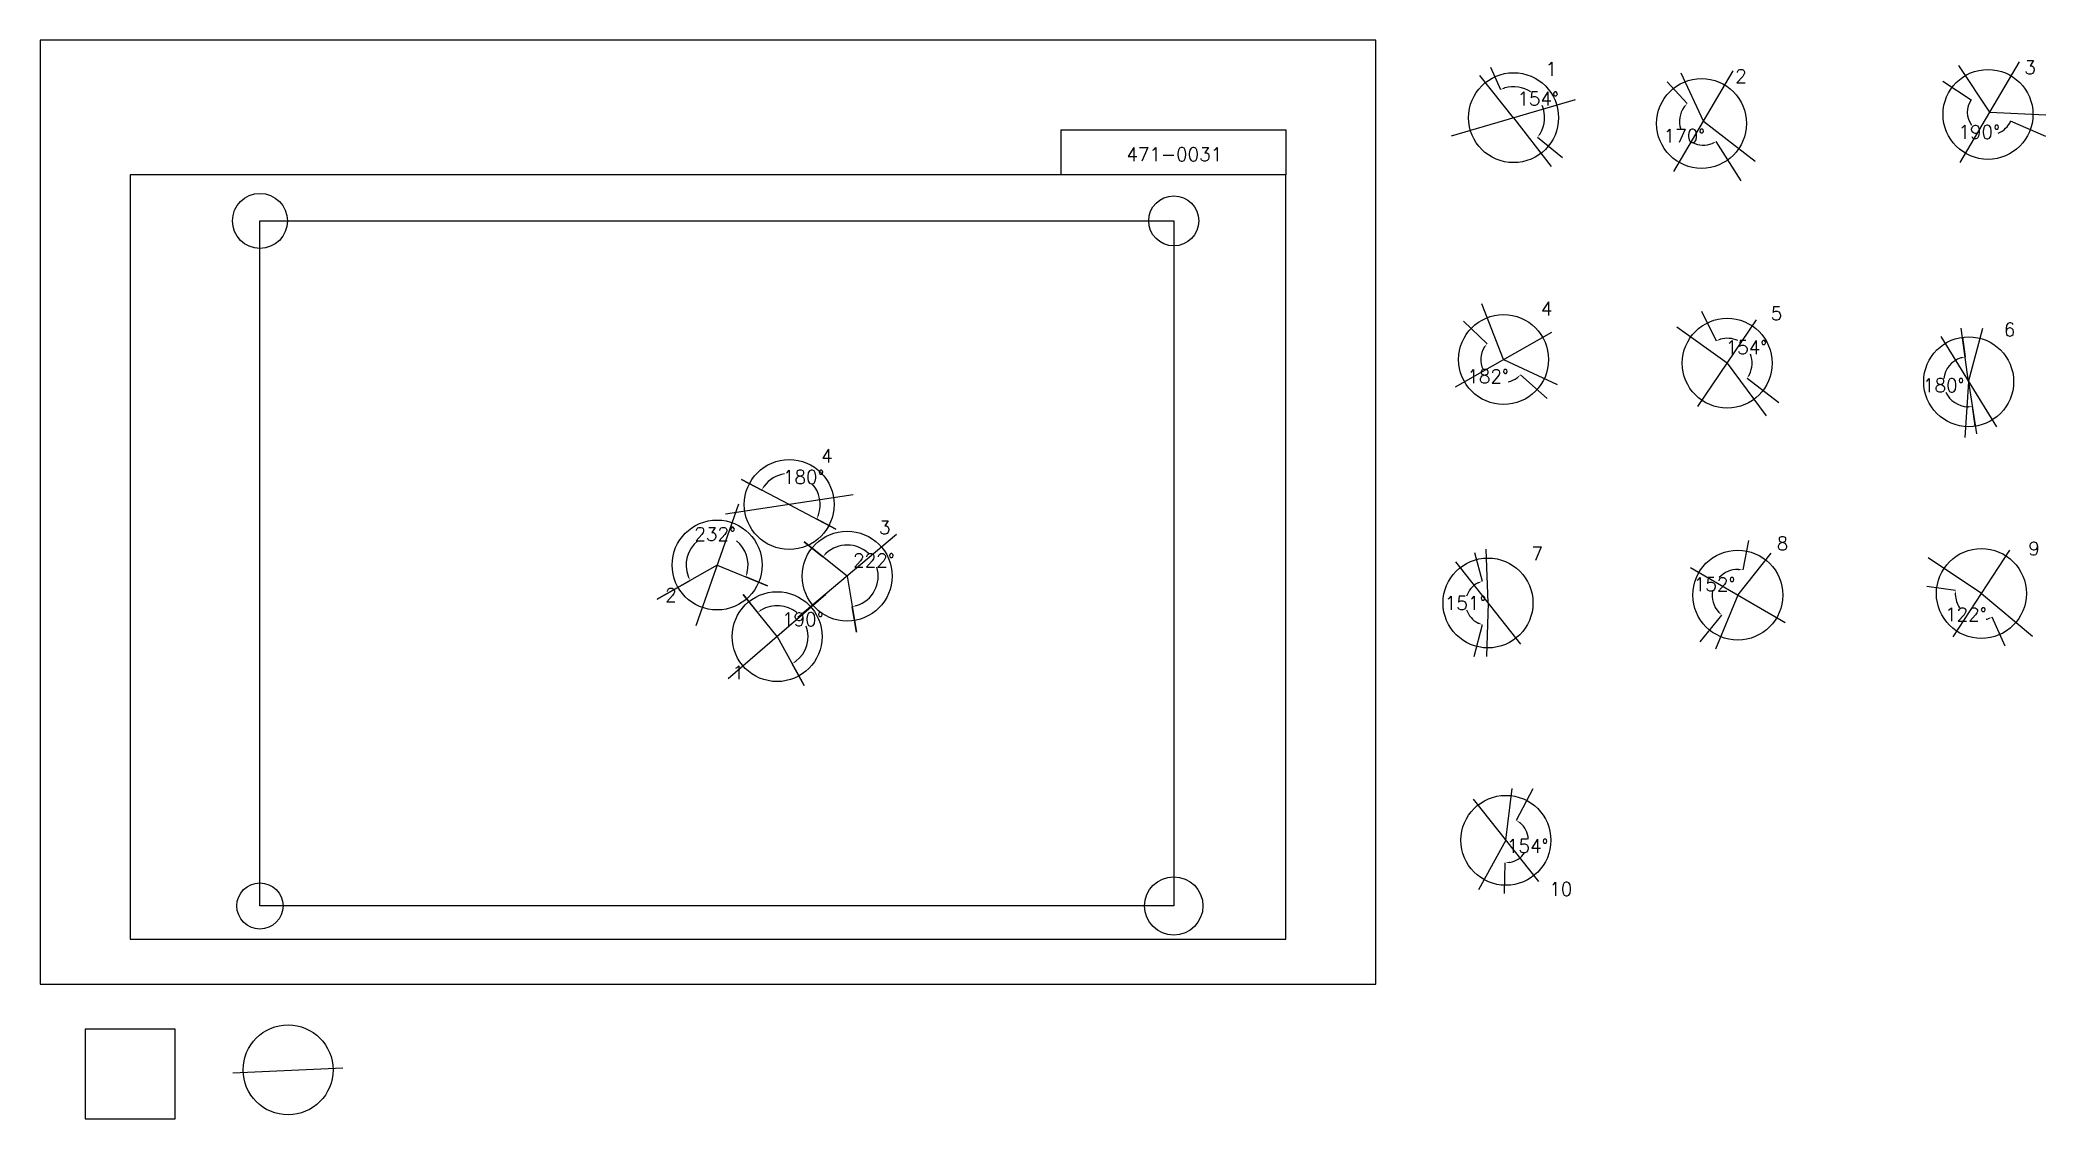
# Model space of a CAD drawing. Extents: x 0 to 2230150, y -150000 to 1050000.
import ezdxf

# ---------------------------------------------------------------- set-up
doc = ezdxf.new("R2010")
doc.units = 0
doc.header["$MEASUREMENT"] = 0
doc.layers.get('0').update_dxf_attribs({"linetype": 'CONTINUOUS'})
doc.layers.get('Defpoints').update_dxf_attribs({"linetype": 'CONTINUOUS'})
for name, color, linetype in [('_0-0_', 7, 'CONTINUOUS'), ('_0-1_V-nasSTD', 7, 'CONTINUOUS'), ('_0-2_番号', 7, 'CONTINUOUS'), ('ADD_LINE', 7, 'CONTINUOUS'), ('文字', 7, 'CONTINUOUS'), ('画像', 7, 'CONTINUOUS')]:
    doc.layers.add(name, color=color, linetype=linetype)
doc.layers.add('位置合わせ用', color=7, linetype='CONTINUOUS', plot=False)
doc.styles.get("Standard").update_dxf_attribs({"font": 'txt', "height": 15000, "bigfont": 'bigfont.shx'})
doc.dimstyles.get("Standard").update_dxf_attribs({"dimtxt": 0.18, "dimasz": 0.18, "dimexe": 0.18, "dimexo": 0.0625, "dimgap": 0.09, "dimtad": 0, "dimtih": 1, "dimtoh": 1, "dimdec": 4, "dimzin": 0, "dimdsep": 46, "dimtxsty": 'Standard', "dimcen": 0.09, "dimadec": 0, "dimazin": 0, "dimtfac": 1, "dimtdec": 4, "dimtofl": 0, "dimtmove": 0, "dimatfit": 3, "dimfxl": 1, "dimtolj": 1, "dimtzin": 0, "dimarcsym": 0})
picture_1 = doc.add_image_def('image1.jpg', size_in_pixel=(800, 600))

# ---------------------------------------------------------------- blocks, each defined once
blk = doc.blocks.new('-000-CCURVE_ORG002')
at = {"layer": '_0-0_', "color": 5, "linetype": 'Continuous'}
for p, q in [((30, -10), (10, -10)), ((10, -10), (10, -30)), ((30, -30), (30, -10)), ((10, -30), (30, -30))]:
    blk.add_line(p, q, dxfattribs=at)
blk = doc.blocks.new('-008-$$ATRU$$11$$背景色$$色$$0_0_0')
at = {"layer": '_0-2_番号'}
blk.add_blockref('-000-CCURVE_ORG002', (0, 0), dxfattribs=at)
blk = doc.blocks.new('*D27')
at = {"layer": 'ADD_LINE', "color": 0, "linetype": 'Continuous', "lineweight": -2}
for p, q in [((1612482, 1019756), (1623866, 995044)), ((1692790, 918934), (1664951, 941812))]:
    blk.add_line(p, q, dxfattribs=at)
for start, end in [(55.935441, 106.423298), (328.898292, 23.176446)]:
    blk.add_arc((1638300, 963714), 34496, start, end, dxfattribs=at)
at = {"layer": 'ADD_LINE', "color": 0}
for points in [[(1628254, 997582), (1628840, 996022), (1623866, 995045)], [(1667157, 946376), (1668518, 945414), (1664951, 941812)]]:
    blk.add_solid(points, dxfattribs=at)
at = {"layer": 'Defpoints', "color": 0}
for p in [(1612482, 1019756), (1638300, 963714), (1672046, 970868), (1692790, 918934)]:
    blk.add_point(p, dxfattribs=at)
at = {"layer": 'ADD_LINE', "color": 0, "linetype": 'Continuous', "insert": (1665608, 984790), "char_height": 15000, "attachment_point": 5}
blk.add_mtext('\\A1;154%%d', dxfattribs=at)
blk = doc.blocks.new('*D28')
at = {"color": 0, "linetype": 'Continuous', "lineweight": -2}
for p, q in [((1809179, 1003391), (1831324, 979396)), ((1891517, 893504), (1863720, 937271))]:
    blk.add_line(p, q, dxfattribs=at)
for start, end in [(143.458517, 199.177328), (242.968088, 291.666013)]:
    blk.add_arc((1849418, 959791), 26678, start, end, dxfattribs=at)
at = {"color": 0}
for points in [[(1828604, 975119), (1827364, 976233), (1831324, 979396)], [(1859646, 934256), (1858888, 935740), (1863721, 937271)]]:
    blk.add_solid(points, dxfattribs=at)
at = {"layer": 'Defpoints', "color": 0}
for p in [(1809179, 1003391), (1849418, 959791), (1823088, 955491), (1891518, 893504)]:
    blk.add_point(p, dxfattribs=at)
at = {"color": 0, "linetype": 'Continuous', "insert": (1828270, 943528), "char_height": 15000, "attachment_point": 5}
blk.add_mtext('\\A1;170%%d', dxfattribs=at)
blk = doc.blocks.new('*D31')
at = {"layer": 'ADD_LINE', "color": 0, "linetype": 'Continuous', "lineweight": -2}
for p, q in [((2115662, 1004203), (2146913, 983688)), ((2230150, 942907), (2190978, 959896))]:
    blk.add_line(p, q, dxfattribs=at)
for start, end in [(146.716384, 215.556167), (291.744567, 336.55299)]:
    blk.add_arc((2167922, 969896), 25131, start, end, dxfattribs=at)
at = {"layer": 'ADD_LINE', "color": 0}
for points in [[(2146913, 983688), (2146913, 983688), (2146913, 983688)], [(2190978, 959896), (2190978, 959896), (2190978, 959896)]]:
    blk.add_solid(points, dxfattribs=at)
at = {"layer": 'Defpoints', "color": 0}
for p in [(2115662, 1004204), (2167922, 969896), (2146156, 957332), (2230150, 942907)]:
    blk.add_point(p, dxfattribs=at)
at = {"layer": 'ADD_LINE', "color": 0, "linetype": 'Continuous', "insert": (2155982, 947782), "char_height": 15000, "attachment_point": 5}
blk.add_mtext('\\A1;190%%d', dxfattribs=at)
blk = doc.blocks.new('*D492')
at = {"color": 0, "linetype": 'Continuous', "lineweight": -2}
for p, q in [((1582560, 737261), (1608834, 712185)), ((1675657, 651191), (1646046, 677753))]:
    blk.add_line(p, q, dxfattribs=at)
for start, end in [(147.654398, 205.986177), (282.024317, 306.788949)]:
    blk.add_arc((1627174, 694681), 25352, start, end, dxfattribs=at)
at = {"color": 0}
for points in [[(1606412, 707733), (1605099, 708759), (1608834, 712185)], [(1642919, 673763), (1641794, 674993), (1646046, 677753)]]:
    blk.add_solid(points, dxfattribs=at)
at = {"layer": 'Defpoints', "color": 0}
for p in [(1582560, 737262), (1627174, 694681), (1602920, 687300), (1675658, 651190)]:
    blk.add_point(p, dxfattribs=at)
at = {"color": 0, "linetype": 'Continuous', "insert": (1609955, 676073), "char_height": 15000, "attachment_point": 5}
blk.add_mtext('\\A1;182%%d', dxfattribs=at)
blk = doc.blocks.new('*D493')
at = {"color": 0, "linetype": 'Continuous', "lineweight": -2}
for p, q in [((1847215, 748386), (1863522, 715452)), ((1933285, 646506), (1897834, 673710))]:
    blk.add_line(p, q, dxfattribs=at)
for start, end in [(64.877904, 105.999917), (332.840982, 21.383423)]:
    blk.add_arc((1875830, 690596), 27737, start, end, dxfattribs=at)
at = {"color": 0}
for points in [[(1867883, 718035), (1868485, 716481), (1863522, 715453)], [(1899804, 678380), (1901213, 677489), (1897835, 673710)]]:
    blk.add_solid(points, dxfattribs=at)
at = {"layer": 'Defpoints', "color": 0}
for p in [(1847214, 748386), (1887525, 715747), (1875830, 690596), (1933286, 646506)]:
    blk.add_point(p, dxfattribs=at)
at = {"color": 0, "linetype": 'Continuous', "insert": (1897257, 708209), "char_height": 15000, "attachment_point": 5}
blk.add_mtext('\\A1;154%%d', dxfattribs=at)
blk = doc.blocks.new('*D494')
at = {"color": 0, "linetype": 'Continuous', "lineweight": -2}
for p, q in [((2097719, 442479), (2129651, 438247)), ((2185031, 375777), (2170441, 407971))]:
    blk.add_line(p, q, dxfattribs=at)
for start, end in [(182.32444, 213.011449), (280.28229, 284.506363)]:
    blk.add_arc((2158450, 434431), 29051, start, end, dxfattribs=at)
at = {"color": 0}
for points in [[(2130255, 433215), (2128590, 433290), (2129651, 438247)], [(2166004, 405520), (2165449, 407092), (2170441, 407970)]]:
    blk.add_solid(points, dxfattribs=at)
at = {"layer": 'Defpoints', "color": 0}
for p in [(2097719, 442479), (2158450, 434431), (2134111, 418569), (2185032, 375776)]:
    blk.add_point(p, dxfattribs=at)
at = {"color": 0, "linetype": 'Continuous', "insert": (2141135, 411104), "char_height": 15000, "attachment_point": 5}
blk.add_mtext('\\A1;122%%d', dxfattribs=at)
blk = doc.blocks.new('*D495')
at = {"color": 0, "linetype": 'Continuous', "lineweight": -2}
for p, q in [((1899485, 493442), (1893065, 460614)), ((1845899, 380648), (1869761, 410403))]:
    blk.add_line(p, q, dxfattribs=at)
for start, end in [(88.997379, 136.834749), (170.916699, 221.208715)]:
    blk.add_arc((1887594, 432640), 28505, start, end, dxfattribs=at)
at = {"color": 0}
for points in [[(1888005, 460311), (1888181, 461969), (1893065, 460615)], [(1865573, 413259), (1866726, 414463), (1869761, 410403)]]:
    blk.add_solid(points, dxfattribs=at)
at = {"layer": 'Defpoints', "color": 0}
for p in [(1899486, 493442), (1869381, 454567), (1887594, 432640), (1845899, 380648)]:
    blk.add_point(p, dxfattribs=at)
at = {"color": 0, "linetype": 'Continuous', "insert": (1861739, 444640), "char_height": 15000, "attachment_point": 5}
blk.add_mtext('\\A1;152%%d', dxfattribs=at)
blk = doc.blocks.new('*D496')
at = {"color": 0, "linetype": 'Continuous', "lineweight": -2}
for p, q in [((1594921, 479957), (1603443, 448007)), ((1594453, 364310), (1603625, 399771))]:
    blk.add_line(p, q, dxfattribs=at)
for start, end in [(116.442259, 162.722612), (197.730428, 243.989803)]:
    blk.add_arc((1609870, 423913), 24936, start, end, dxfattribs=at)
at = {"color": 0}
for points in [[(1599060, 445461), (1598471, 447020), (1603443, 448007)], [(1598646, 400720), (1599223, 402284), (1603625, 399771)]]:
    blk.add_solid(points, dxfattribs=at)
at = {"layer": 'Defpoints', "color": 0}
for p in [(1594921, 479958), (1587247, 434403), (1609870, 423913), (1594453, 364310)]:
    blk.add_point(p, dxfattribs=at)
at = {"color": 0, "linetype": 'Continuous', "insert": (1584933, 423819), "char_height": 15000, "attachment_point": 5}
blk.add_mtext('\\A1;151%%d', dxfattribs=at)
blk = doc.blocks.new('*D497')
at = {"color": 0, "linetype": 'Continuous', "lineweight": -2}
for p, q in [((2137280, 719501), (2140368, 697666)), ((2151611, 620534), (2148379, 642348))]:
    blk.add_line(p, q, dxfattribs=at)
for start, end in [(108.314688, 172.816777), (204.310121, 268.164898)]:
    blk.add_arc((2144282, 669994), 27948, start, end, dxfattribs=at)
at = {"color": 0}
for points in [[(2135690, 695715), (2135310, 697337), (2140368, 697666)], [(2143435, 641228), (2143339, 642892), (2148379, 642348)]]:
    blk.add_solid(points, dxfattribs=at)
at = {"layer": 'Defpoints', "color": 0}
for p in [(2137280, 719501), (2144282, 669994), (2122350, 652671), (2151611, 620534)]:
    blk.add_point(p, dxfattribs=at)
at = {"color": 0, "linetype": 'Continuous', "insert": (2116623, 665988), "char_height": 15000, "attachment_point": 5}
blk.add_mtext('\\A1;180%%d', dxfattribs=at)
blk = doc.blocks.new('*D662')
at = {"color": 0, "linetype": 'Continuous', "lineweight": -2}
for p, q in [((1659684, 217062), (1641346, 182000)), ((1628066, 100544), (1629066, 134978))]:
    blk.add_line(p, q, dxfattribs=at)
for start, end in [(2.755917, 50.881259), (279.845571, 326.395586)]:
    blk.add_arc((1629789, 159904), 24936, start, end, dxfattribs=at)
at = {"color": 0}
for points in [[(1645980, 179947), (1645064, 178555), (1641346, 182001)], [(1633993, 136166), (1634112, 134504), (1629066, 134978)]]:
    blk.add_solid(points, dxfattribs=at)
at = {"layer": 'Defpoints', "color": 0}
for p in [(1659684, 217062), (1629789, 159904), (1648804, 143771), (1628066, 100544)]:
    blk.add_point(p, dxfattribs=at)
at = {"color": 0, "linetype": 'Continuous', "insert": (1653916, 153603), "char_height": 15000, "attachment_point": 5}
blk.add_mtext('\\A1;154%%d', dxfattribs=at)
blk = doc.blocks.new('*D665')
at = {"layer": 'ADD_LINE', "color": 0, "linetype": 'Continuous', "lineweight": -2}
for p, q in [((779840, 561314), (802370, 549475)), ((884765, 506042), (863409, 517320))]:
    blk.add_line(p, q, dxfattribs=at)
for start, end in [(98.623494, 143.966217), (340.47325, 41.860563)]:
    blk.add_arc((832906, 533428), 34496, start, end, dxfattribs=at)
at = {"layer": 'ADD_LINE', "color": 0}
for points in [[(804303, 554161), (805718, 553281), (802370, 549475)], [(864655, 522233), (866181, 521564), (863410, 517319)]]:
    blk.add_solid(points, dxfattribs=at)
at = {"layer": 'Defpoints', "color": 0}
for p in [(779840, 561314), (862096, 551810), (832906, 533428), (884765, 506042)]:
    blk.add_point(p, dxfattribs=at)
at = {"layer": 'ADD_LINE', "color": 0, "linetype": 'Continuous', "insert": (848984, 563948), "char_height": 15000, "attachment_point": 5}
blk.add_mtext('\\A1;180%%d', dxfattribs=at)
blk = doc.blocks.new('*D668')
at = {"layer": 'ADD_LINE', "color": 0, "linetype": 'Continuous', "lineweight": -2}
for p, q in [((849634, 491989), (870390, 475363)), ((907717, 391280), (902976, 419770))]:
    blk.add_line(p, q, dxfattribs=at)
for start, end in [(46.311682, 132.993213), (287.760659, 16.754116)]:
    blk.add_arc((897313, 453798), 34496, start, end, dxfattribs=at)
at = {"layer": 'ADD_LINE', "color": 0}
for points in [[(873179, 479596), (874401, 478462), (870390, 475364)], [(907640, 421756), (908032, 420136), (902976, 419770)]]:
    blk.add_solid(points, dxfattribs=at)
at = {"layer": 'Defpoints', "color": 0}
for p in [(849634, 491989), (897313, 453798), (931580, 449834), (907718, 391280)]:
    blk.add_point(p, dxfattribs=at)
at = {"layer": 'ADD_LINE', "color": 0, "linetype": 'Continuous', "insert": (927073, 471242), "char_height": 15000, "attachment_point": 5}
blk.add_mtext('\\A1;222%%d', dxfattribs=at)
blk = doc.blocks.new('*D671')
at = {"layer": 'ADD_LINE', "color": 0, "linetype": 'Continuous', "lineweight": -2}
for p, q in [((686157, 428285), (722699, 449050)), ((808882, 442806), (784557, 452887))]:
    blk.add_line(p, q, dxfattribs=at)
for start, end in [(128.678859, 201.296115), (345.801327, 51.321141)]:
    blk.add_arc((752690, 466093), 34496, start, end, dxfattribs=at)
at = {"layer": 'ADD_LINE', "color": 0}
for points in [[(719797, 453207), (721302, 453923), (722698, 449050)], [(785341, 457895), (786923, 457370), (784557, 452887)]]:
    blk.add_solid(points, dxfattribs=at)
at = {"layer": 'Defpoints', "color": 0}
for p in [(772544, 494303), (752690, 466093), (686157, 428285), (808882, 442806)]:
    blk.add_point(p, dxfattribs=at)
at = {"layer": 'ADD_LINE', "color": 0, "linetype": 'Continuous', "insert": (750555, 500523), "char_height": 15000, "attachment_point": 5}
blk.add_mtext('\\A1;232%%d', dxfattribs=at)
blk = doc.blocks.new('*D674')
at = {"layer": 'ADD_LINE', "color": 0, "linetype": 'Continuous', "lineweight": -2}
for p, q in [((781796, 433214), (797805, 413331)), ((849634, 332079), (836184, 356304))]:
    blk.add_line(p, q, dxfattribs=at)
for start, end in [(50.872362, 120.528031), (307.351443, 19.931664)]:
    blk.add_arc((819439, 386463), 34496, start, end, dxfattribs=at)
at = {"layer": 'ADD_LINE', "color": 0}
for points in [[(801443, 416862), (802391, 415492), (797805, 413332)], [(839912, 359739), (840824, 358344), (836184, 356304)]]:
    blk.add_solid(points, dxfattribs=at)
at = {"layer": 'Defpoints', "color": 0}
for p in [(781796, 433214), (819439, 386463), (853907, 387851), (849634, 332079)]:
    blk.add_point(p, dxfattribs=at)
at = {"layer": 'ADD_LINE', "color": 0, "linetype": 'Continuous', "insert": (848058, 405723), "char_height": 15000, "attachment_point": 5}
blk.add_mtext('\\A1;190%%d', dxfattribs=at)

msp = doc.modelspace()

# ---------------------------------------------------------------- linework, layer by layer
at = {"layer": '_0-1_V-nasSTD', "color": 7, "linetype": 'Continuous'}
for p, q in [((1485000, 1050000), (0, 1050000)), ((0, 1050000), (0, 0)), ((1485000, 1050000), (0, 1050000)), ((0, 1050000), (0, 0)), ((1485000, 0), (1485000, 1050000)), ((1485000, 0), (1485000, 1050000)), ((1135000, 950000), (1135000, 900000)), ((1135000, 950000), (1385000, 950000)), ((1385000, 950000), (1385000, 900000)), ((1385000, 900000), (100000, 900000)), ((100000, 900000), (100000, 50000)), ((1385000, 50000), (1385000, 900000)), ((100000, 50000), (1385000, 50000)), ((0, 0), (1485000, 0)), ((0, 0), (1485000, 0))]:
    msp.add_line(p, q, dxfattribs=at)
at = {"layer": 'ADD_LINE', "color": 5, "linetype": 'Continuous'}
for p, q in [((1638300.12759, 963713.94411), (1600657, 1010465.5)), ((1849417.68706, 959791.40858), (1824731.61592, 1013095)), ((2167921.53926, 969895.92252), (2133337.061, 1021586.01265)), ((1638300.12759, 963713.94411), (1680185.5, 909330)), ((1849417.68706, 959791.40858), (1907070.5, 915461)), ((2167921.53926, 969895.92252), (2230150.4375, 966693.63309)), ((1627173.85936, 694681.42053), (1603053, 756584)), ((1875829.60478, 690595.69901), (1819695, 730821)), ((2144282.17651, 669993.66595), (2135874.84661, 729434.5)), ((2144282.17651, 669993.66595), (2159881.11393, 729434.5)), ((1627173.85936, 694681.42053), (1686782, 666999.5)), ((1875829.60478, 690595.69901), (1919233, 631868.5)), ((2144282.17651, 669993.66595), (2139973.5, 607862)), ((2144282.17651, 669993.66595), (2152852.5, 612158.5)), ((832906.25, 533428.44411), (779840, 561314.5)), ((832906.25, 533428.44411), (884765, 506041.5)), ((897313.25, 453797.94411), (849634, 491989)), ((1609869.59541, 423912.59025), (1607859.5021, 483624.43754)), ((1887594.19761, 432639.77192), (1924592.5, 479202.5)), ((2158449.59821, 434430.75199), (2099218, 473956.5)), ((752689.75, 466093.44411), (686157, 428285)), ((752689.75, 466093.44411), (808882, 442805.5)), ((897313.25, 453797.94411), (907717.5, 391280)), ((819439.25, 386462.94411), (781796.12241, 433214.5)), ((1609869.59541, 423912.59025), (1608159.50179, 364310.06247)), ((1887594.19761, 432639.77192), (1862762, 372404)), ((2158449.59821, 434430.75199), (2215384.5, 387018.5)), ((819439.25, 386462.94411), (849633.62823, 332079)), ((1629789, 159904), (1636845.5, 217647.28885)), ((1629789, 159904), (1599375.79815, 104642.5))]:
    msp.add_line(p, q, dxfattribs=at)
at = {"layer": 'ADD_LINE', "color": 1, "linetype": 'Continuous'}
for p, q in [((1816519.43706, 903878.65858), (1882315.93706, 1015704.15858)), ((2135023.28926, 913983.17252), (2200819.78926, 1025808.67252)), ((1569397.37759, 943664.44411), (1707202.87759, 983763.44411)), ((1843082.10478, 642335.94901), (1908577.10478, 738855.44901)), ((1573690.48436, 664418.92053), (1680657.23436, 724943.92053)), ((2113351.05151, 720119.29095), (2175213.30151, 619868.04095)), ((903878.51614, 544035.46288), (761933.98386, 522821.42534)), ((776374.14413, 533832.80403), (729005.35587, 398354.08419)), ((952306.24115, 499899.37936), (842320.25885, 407696.50887)), ((1573599.84541, 469670.84025), (1646139.34541, 378154.34025)), ((2126994.59821, 386171.00199), (2189904.59821, 482690.50199)), ((1835025.69761, 463233.02192), (1940162.69761, 402046.52192)), ((873797.79465, 433310.78324), (765080.70535, 339615.10498)), ((1593519.25, 205662.25), (1666058.75, 114145.75)), ((214262.32302, -98799.56876), (336470.78129, -93322.43898))]:
    msp.add_line(p, q, dxfattribs=at)
at = {"layer": 'ADD_LINE', "color": 5, "linetype": 'ByBlock'}
for centre in [(1638300.12759, 963713.94411), (1847299.84098, 957259.81804), (2165803.69318, 967364.33199), (1627173.85936, 694681.42053), (1875829.60478, 690595.69901), (2144282.17651, 669993.66595), (832906.25, 533428.44411), (752689.75, 466093.44411), (897313.25, 453797.94411), (1609869.59541, 423912.59025), (1887594.19761, 432639.77192), (2158449.59821, 434430.75199), (819439.25, 386462.94411), (1629789, 159904), (275704.61091, -95468.83904)]:
    msp.add_circle(centre, 50000, dxfattribs=at)
at = {"layer": '位置合わせ用', "color": 5, "linetype": 'Continuous'}
for centre, radius in [((244424.4, 848880.595), 30579.2687), ((1260424.4, 848880.595), 27848.33235), ((244424.4, 86880.595), 25672.78835), ((1260424.4, 86880.595), 32483.49996)]:
    msp.add_circle(centre, radius, dxfattribs=at)

# ---------------------------------------------------------------- block references
at = {"layer": '_0-0_', "xscale": 5000, "yscale": 5000, "zscale": 5000}
msp.add_blockref('-008-$$ATRU$$11$$背景色$$色$$0_0_0', (0, 0), dxfattribs=at)

# ---------------------------------------------------------------- texts
at = {"layer": '文字', "color": 5, "linetype": 'Continuous'}
for s, p in [('3', (2206162.5, 1012123.5)), ('1', (1673664.84659, 1010338.61449)), ('2', (1884735.5, 1002469.5)), ('4', (1668695.5, 743754)), ('5', (1924216.5, 738393)), ('6', (2183311.5, 720524.5)), ('4', (868270.969, 580053.11449)), ('3', (932677.969, 500422.61449)), ('8', (1930840.69761, 482615.93968)), ('9', (2210625.69761, 476897.98348)), ('7', (1657991.59541, 471180.02727)), ('2', (694912, 425176.5)), ('1', (769858.5, 339105.5)), ('10', (1677911, 98195.5))]:
    msp.add_text(s, height=15000, dxfattribs=at).set_placement(p)
at = {"layer": '文字', "linetype": 'Continuous'}
msp.add_text('471-0031', height=15000, dxfattribs=at).set_placement((1207698.06436, 915464.91089))

# ---------------------------------------------------------------- dimensions: what is measured, and where the dimension line sits
at = {"color": 5, "linetype": 'Continuous'}
for base, center, p1, p2, picture, middle in [((1823088.23526, 955490.96023), (1849417.68706, 959791.40858), (1809178.77504, 1003391.05715), (1891517.5, 893504), '*D28', (1828269.9978, 943527.67201)), ((1602919.66927, 687300.1765), (1627173.85936, 694681.42053), (1582560, 737261.5), (1675657.5, 651190.5), '*D492', (1609955.37168, 676073.03042)), ((1887525.02456, 715746.55986), (1875829.60478, 690595.69901), (1847214.5, 748386.5), (1933285.5, 646506), '*D493', (1897256.73514, 708208.95339)), ((2122350.14113, 652670.99813), (2144282.17651, 669993.66595), (2137279.85621, 719500.91301), (2151611.40936, 620533.75951), '*D497', (2116622.71578, 665988.26601)), ((1869381.14317, 454567.03326), (1887594.19761, 432639.77192), (1899485.5, 493442.5), (1845899, 380648), '*D495', (1861738.50652, 444639.91276)), ((1587247.09662, 434402.94997), (1609869.59541, 423912.59025), (1594921, 479957.5), (1594452.55209, 364310), '*D496', (1584933.35154, 423818.56891)), ((2134111.47282, 418568.6119), (2158449.59821, 434430.75199), (2097719, 442479), (2185031.5, 375776.5), '*D494', (2141135.0292, 411103.5675)), ((1648803.90553, 143771.4718), (1629789, 159904), (1659684.47103, 217061.94462), (1628066.5, 100544), '*D662', (1653916.18486, 153602.8851))]:
    dim = msp.add_angular_dim_3p(base=base, center=center, p1=p1, p2=p2, dimstyle='Standard', override={"dimasz": 5000, "dimtmove": 2}, dxfattribs=at)
    dim.commit()
    dim.dimension.update_dxf_attribs({"geometry": picture, "text_midpoint": middle})
at = {"layer": 'ADD_LINE', "color": 5, "linetype": 'Continuous'}
for base, center, p1, p2, override, picture, middle in [((1672045.78438, 970867.8893), (1638300.12759, 963713.94411), (1612481.5, 1019756.5), (1692790, 918933.5), {"dimasz": 5000, "dimtmove": 2}, '*D27', (1665608.30751, 984790.2719)), ((2146156.07889, 957332.10205), (2167921.53926, 969895.92252), (2115661.5, 1004203.5), (2230150.5, 942906.93528), {"dimtmove": 2}, '*D31', (2155981.84538, 947781.93238)), ((862096.14544, 551810.45401), (832906.25, 533428.44411), (779840, 561314.5), (884765, 506041.5), {"dimasz": 5000, "dimtmove": 2}, '*D665', (848984.03935, 563948.15862)), ((772543.5167, 494302.95017), (752689.75, 466093.44411), (686157, 428285), (808882, 442805.5), {"dimasz": 5000, "dimtmove": 2}, '*D671', (750554.56492, 500522.92666)), ((931580.32305, 449833.60452), (897313.25, 453797.94411), (849634, 491989), (907717.5, 391280), {"dimasz": 5000, "dimtmove": 2}, '*D668', (927073.22414, 471241.91795)), ((853906.93524, 387851.09337), (819439.25, 386462.94411), (781796.12241, 433214.5), (849633.62823, 332079), {"dimasz": 5000, "dimtmove": 2}, '*D674', (848057.69386, 405722.56391))]:
    dim = msp.add_angular_dim_3p(base=base, center=center, p1=p1, p2=p2, dimstyle='Standard', override=override, dxfattribs=at)
    dim.commit()
    dim.dimension.update_dxf_attribs({"geometry": picture, "text_midpoint": middle})

# ---------------------------------------------------------------- pictures from other files: only their frames are drawn
at = {"layer": '画像', "color": 5, "linetype": 'Continuous'}
image = msp.add_image(picture_1, insert=(244424.4, 86880.595), size_in_units=(1016000, 762000), dxfattribs=at)
image.dxf.flags = 7

doc.saveas('drawing.dxf')
